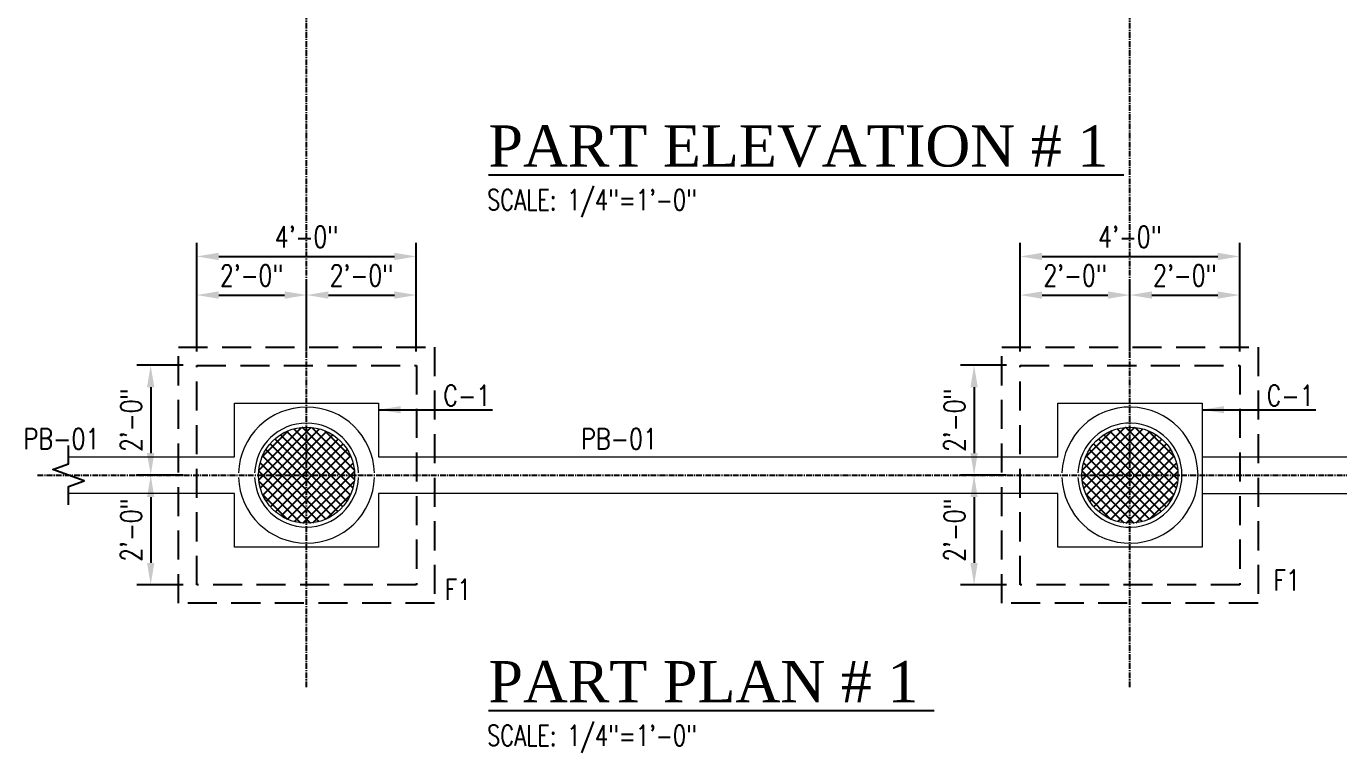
# Model space of a CAD drawing. Header units: inches. Extents: x 295786 to 300745, y 68261 to 70432.
# Drawn here: x 298706.9 to 298993.8, y 69127.7 to 69286.5 of the extents above; entities that cross this region are included whole.
import ezdxf

# ---------------------------------------------------------------- set-up
doc = ezdxf.new("R2010")
doc.units = ezdxf.units.IN
doc.header["$MEASUREMENT"] = 0
doc.linetypes.add('CENTER', pattern=[2, 1.25, -0.25, 0.25, -0.25])
doc.linetypes.add('HIDDEN', pattern=[9.525, 6.35, -3.175])
for name, color, linetype in [('A-TYP-BEAM', 3, 'Continuous'), ('A-TYP-BEAM TEXT', 2, 'Continuous'), ('A-TYP-DIM', 1, 'Continuous'), ('A-TYP-H-TEXT', 2, 'Continuous'), ('arch-elevation-1', 2, 'Continuous'), ('arch-elevation-2', 52, 'Continuous'), ('FOOTING', 4, 'Continuous'), ('GRID', 8, 'Continuous'), ('LAYER5', 5, 'Continuous')]:
    doc.layers.add(name, color=color, linetype=linetype)
doc.styles.add('HADINGS', font='times.ttf')
doc.styles.add('rizwan', font='romans.shx', dxfattribs={"width": 0.75})
doc.styles.add('STYLE4', font='romans.shx')
doc.dimstyles.new('STYLE-64', dxfattribs={"dimscale": 64, "dimtxt": 0.09375, "dimasz": 0.09375, "dimexe": 0.0625, "dimexo": 0.0625, "dimgap": 0.03125, "dimtad": 1, "dimzin": 3, "dimdsep": 46, "dimlunit": 4, "dimtxsty": 'rizwan', "dimcen": 0.125, "dimdle": 4, "dimclrd": 1, "dimclre": 1, "dimclrt": 2, "dimadec": 0, "dimazin": 0, "dimtfac": 0.5, "dimtix": 1, "dimtmove": 2, "dimatfit": 3, "dimfxl": 0, "dimfrac": 1, "dimtolj": 1, "dimtzin": 3, "dimarcsym": 0})

# ---------------------------------------------------------------- blocks, each defined once
blk = doc.blocks.new('*D182')
at = {"layer": 'A-TYP-DIM', "color": 1, "lineweight": -2, "ltscale": 1.5, "transparency": 16777216}
for p, q in [((298744.14, 69215.41), (298744.14, 69230.77)), ((298768.14, 69215.41), (298768.14, 69230.77)), ((298748.94, 69227.77), (298763.34, 69227.77))]:
    blk.add_line(p, q, dxfattribs=at)
at = {"layer": 'A-TYP-DIM', "color": 1, "ltscale": 1.5, "transparency": 16777216}
for points in [[(298748.94, 69228.57), (298748.94, 69226.97), (298744.14, 69227.77)], [(298763.34, 69228.57), (298763.34, 69226.97), (298768.14, 69227.77)]]:
    blk.add_solid(points, dxfattribs=at)
at = {"layer": 'Defpoints', "color": 0, "ltscale": 1.5, "transparency": 16777216}
for p in [(298768.14, 69227.77), (298744.14, 69212.41), (298768.14, 69212.41)]:
    blk.add_point(p, dxfattribs=at)
at = {"layer": 'A-TYP-DIM', "color": 2, "ltscale": 1.5, "transparency": 16777216, "insert": (298756.14, 69232.06), "char_height": 4.688, "attachment_point": 5, "style": 'rizwan'}
blk.add_mtext('\\A1;2\'-0"', dxfattribs=at)
blk = doc.blocks.new('*D183')
at = {"layer": 'A-TYP-DIM', "color": 1, "lineweight": -2, "ltscale": 1.5, "transparency": 16777216}
for p, q in [((298768.14, 69215.41), (298768.14, 69230.77)), ((298792.14, 69215.41), (298792.14, 69230.77)), ((298772.94, 69227.77), (298787.34, 69227.77))]:
    blk.add_line(p, q, dxfattribs=at)
at = {"layer": 'A-TYP-DIM', "color": 1, "ltscale": 1.5, "transparency": 16777216}
for points in [[(298772.94, 69228.57), (298772.94, 69226.97), (298768.14, 69227.77)], [(298787.34, 69228.57), (298787.34, 69226.97), (298792.14, 69227.77)]]:
    blk.add_solid(points, dxfattribs=at)
at = {"layer": 'Defpoints', "color": 0, "ltscale": 1.5, "transparency": 16777216}
for p in [(298792.14, 69227.77), (298768.14, 69212.41), (298792.14, 69212.41)]:
    blk.add_point(p, dxfattribs=at)
at = {"layer": 'A-TYP-DIM', "color": 2, "ltscale": 1.5, "transparency": 16777216, "insert": (298780.14, 69232.06), "char_height": 4.688, "attachment_point": 5, "style": 'rizwan'}
blk.add_mtext('\\A1;2\'-0"', dxfattribs=at)
blk = doc.blocks.new('*D184')
at = {"layer": 'A-TYP-DIM', "color": 1, "lineweight": -2, "ltscale": 1.5, "transparency": 16777216}
for p, q in [((298744.14, 69215.41), (298744.14, 69239.21)), ((298792.14, 69215.41), (298792.14, 69239.21)), ((298748.94, 69236.21), (298787.34, 69236.21))]:
    blk.add_line(p, q, dxfattribs=at)
at = {"layer": 'A-TYP-DIM', "color": 1, "ltscale": 1.5, "transparency": 16777216}
for points in [[(298748.94, 69237.01), (298748.94, 69235.41), (298744.14, 69236.21)], [(298787.34, 69237.01), (298787.34, 69235.41), (298792.14, 69236.21)]]:
    blk.add_solid(points, dxfattribs=at)
at = {"layer": 'Defpoints', "color": 0, "ltscale": 1.5, "transparency": 16777216}
for p in [(298792.14, 69236.21), (298744.14, 69212.41), (298792.14, 69212.41)]:
    blk.add_point(p, dxfattribs=at)
at = {"layer": 'A-TYP-DIM', "color": 2, "ltscale": 1.5, "transparency": 16777216, "insert": (298768.14, 69240.5), "char_height": 4.688, "attachment_point": 5, "style": 'rizwan'}
blk.add_mtext('\\A1;4\'-0"', dxfattribs=at)
blk = doc.blocks.new('*D185')
at = {"layer": 'A-TYP-DIM', "color": 1, "lineweight": -2, "ltscale": 1.5, "transparency": 16777216}
for p, q in [((298741.14, 69212.41), (298731.07, 69212.41)), ((298734.07, 69207.61), (298734.07, 69193.21)), ((298741.14, 69188.41), (298731.07, 69188.41))]:
    blk.add_line(p, q, dxfattribs=at)
at = {"layer": 'A-TYP-DIM', "color": 1, "ltscale": 1.5, "transparency": 16777216}
for points in [[(298733.27, 69207.61), (298734.87, 69207.61), (298734.07, 69212.41)], [(298733.27, 69193.21), (298734.87, 69193.21), (298734.07, 69188.41)]]:
    blk.add_solid(points, dxfattribs=at)
at = {"layer": 'Defpoints', "color": 0, "ltscale": 1.5, "transparency": 16777216}
for p in [(298744.14, 69212.41), (298734.07, 69188.41), (298744.14, 69188.41)]:
    blk.add_point(p, dxfattribs=at)
at = {"layer": 'A-TYP-DIM', "color": 2, "ltscale": 1.5, "transparency": 16777216, "insert": (298729.78, 69200.41), "char_height": 4.688, "attachment_point": 5, "rotation": 90, "style": 'rizwan'}
blk.add_mtext('\\A1;2\'-0"', dxfattribs=at)
blk = doc.blocks.new('*D186')
at = {"layer": 'A-TYP-DIM', "color": 1, "lineweight": -2, "ltscale": 1.5, "transparency": 16777216}
for p, q in [((298741.14, 69188.41), (298731.07, 69188.41)), ((298734.07, 69183.61), (298734.07, 69169.21)), ((298741.14, 69164.41), (298731.07, 69164.41))]:
    blk.add_line(p, q, dxfattribs=at)
at = {"layer": 'A-TYP-DIM', "color": 1, "ltscale": 1.5, "transparency": 16777216}
for points in [[(298733.27, 69183.61), (298734.87, 69183.61), (298734.07, 69188.41)], [(298733.27, 69169.21), (298734.87, 69169.21), (298734.07, 69164.41)]]:
    blk.add_solid(points, dxfattribs=at)
at = {"layer": 'Defpoints', "color": 0, "ltscale": 1.5, "transparency": 16777216}
for p in [(298744.14, 69188.41), (298734.07, 69164.41), (298744.14, 69164.41)]:
    blk.add_point(p, dxfattribs=at)
at = {"layer": 'A-TYP-DIM', "color": 2, "ltscale": 1.5, "transparency": 16777216, "insert": (298729.78, 69176.41), "char_height": 4.688, "attachment_point": 5, "rotation": 90, "style": 'rizwan'}
blk.add_mtext('\\A1;2\'-0"', dxfattribs=at)
blk = doc.blocks.new('*D145')
at = {"layer": 'A-TYP-DIM', "color": 1, "lineweight": -2, "ltscale": 1.5, "transparency": 16777216}
for p, q in [((298924.14, 69215.41), (298924.14, 69230.77)), ((298948.14, 69215.41), (298948.14, 69230.77)), ((298928.94, 69227.77), (298943.34, 69227.77))]:
    blk.add_line(p, q, dxfattribs=at)
at = {"layer": 'A-TYP-DIM', "color": 1, "ltscale": 1.5, "transparency": 16777216}
for points in [[(298928.94, 69228.57), (298928.94, 69226.97), (298924.14, 69227.77)], [(298943.34, 69228.57), (298943.34, 69226.97), (298948.14, 69227.77)]]:
    blk.add_solid(points, dxfattribs=at)
at = {"layer": 'Defpoints', "color": 0, "ltscale": 1.5, "transparency": 16777216}
for p in [(298948.14, 69227.77), (298924.14, 69212.41), (298948.14, 69212.41)]:
    blk.add_point(p, dxfattribs=at)
at = {"layer": 'A-TYP-DIM', "color": 2, "ltscale": 1.5, "transparency": 16777216, "insert": (298936.14, 69232.06), "char_height": 4.688, "attachment_point": 5, "style": 'rizwan'}
blk.add_mtext('\\A1;2\'-0"', dxfattribs=at)
blk = doc.blocks.new('*D146')
at = {"layer": 'A-TYP-DIM', "color": 1, "lineweight": -2, "ltscale": 1.5, "transparency": 16777216}
for p, q in [((298948.14, 69215.41), (298948.14, 69230.77)), ((298972.14, 69215.41), (298972.14, 69230.77)), ((298952.94, 69227.77), (298967.34, 69227.77))]:
    blk.add_line(p, q, dxfattribs=at)
at = {"layer": 'A-TYP-DIM', "color": 1, "ltscale": 1.5, "transparency": 16777216}
for points in [[(298952.94, 69228.57), (298952.94, 69226.97), (298948.14, 69227.77)], [(298967.34, 69228.57), (298967.34, 69226.97), (298972.14, 69227.77)]]:
    blk.add_solid(points, dxfattribs=at)
at = {"layer": 'Defpoints', "color": 0, "ltscale": 1.5, "transparency": 16777216}
for p in [(298972.14, 69227.77), (298948.14, 69212.41), (298972.14, 69212.41)]:
    blk.add_point(p, dxfattribs=at)
at = {"layer": 'A-TYP-DIM', "color": 2, "ltscale": 1.5, "transparency": 16777216, "insert": (298960.14, 69232.06), "char_height": 4.688, "attachment_point": 5, "style": 'rizwan'}
blk.add_mtext('\\A1;2\'-0"', dxfattribs=at)
blk = doc.blocks.new('*D147')
at = {"layer": 'A-TYP-DIM', "color": 1, "lineweight": -2, "ltscale": 1.5, "transparency": 16777216}
for p, q in [((298924.14, 69215.41), (298924.14, 69239.21)), ((298972.14, 69215.41), (298972.14, 69239.21)), ((298928.94, 69236.21), (298967.34, 69236.21))]:
    blk.add_line(p, q, dxfattribs=at)
at = {"layer": 'A-TYP-DIM', "color": 1, "ltscale": 1.5, "transparency": 16777216}
for points in [[(298928.94, 69237.01), (298928.94, 69235.41), (298924.14, 69236.21)], [(298967.34, 69237.01), (298967.34, 69235.41), (298972.14, 69236.21)]]:
    blk.add_solid(points, dxfattribs=at)
at = {"layer": 'Defpoints', "color": 0, "ltscale": 1.5, "transparency": 16777216}
for p in [(298972.14, 69236.21), (298924.14, 69212.41), (298972.14, 69212.41)]:
    blk.add_point(p, dxfattribs=at)
at = {"layer": 'A-TYP-DIM', "color": 2, "ltscale": 1.5, "transparency": 16777216, "insert": (298948.14, 69240.5), "char_height": 4.688, "attachment_point": 5, "style": 'rizwan'}
blk.add_mtext('\\A1;4\'-0"', dxfattribs=at)
blk = doc.blocks.new('*D148')
at = {"layer": 'A-TYP-DIM', "color": 1, "lineweight": -2, "ltscale": 1.5, "transparency": 16777216}
for p, q in [((298921.14, 69212.41), (298911.07, 69212.41)), ((298914.07, 69207.61), (298914.07, 69193.21)), ((298921.14, 69188.41), (298911.07, 69188.41))]:
    blk.add_line(p, q, dxfattribs=at)
at = {"layer": 'A-TYP-DIM', "color": 1, "ltscale": 1.5, "transparency": 16777216}
for points in [[(298913.27, 69207.61), (298914.87, 69207.61), (298914.07, 69212.41)], [(298913.27, 69193.21), (298914.87, 69193.21), (298914.07, 69188.41)]]:
    blk.add_solid(points, dxfattribs=at)
at = {"layer": 'Defpoints', "color": 0, "ltscale": 1.5, "transparency": 16777216}
for p in [(298924.14, 69212.41), (298914.07, 69188.41), (298924.14, 69188.41)]:
    blk.add_point(p, dxfattribs=at)
at = {"layer": 'A-TYP-DIM', "color": 2, "ltscale": 1.5, "transparency": 16777216, "insert": (298909.78, 69200.41), "char_height": 4.688, "attachment_point": 5, "rotation": 90, "style": 'rizwan'}
blk.add_mtext('\\A1;2\'-0"', dxfattribs=at)
blk = doc.blocks.new('*D149')
at = {"layer": 'A-TYP-DIM', "color": 1, "lineweight": -2, "ltscale": 1.5, "transparency": 16777216}
for p, q in [((298921.14, 69188.41), (298911.07, 69188.41)), ((298914.07, 69183.61), (298914.07, 69169.21)), ((298921.14, 69164.41), (298911.07, 69164.41))]:
    blk.add_line(p, q, dxfattribs=at)
at = {"layer": 'A-TYP-DIM', "color": 1, "ltscale": 1.5, "transparency": 16777216}
for points in [[(298913.27, 69183.61), (298914.87, 69183.61), (298914.07, 69188.41)], [(298913.27, 69169.21), (298914.87, 69169.21), (298914.07, 69164.41)]]:
    blk.add_solid(points, dxfattribs=at)
at = {"layer": 'Defpoints', "color": 0, "ltscale": 1.5, "transparency": 16777216}
for p in [(298924.14, 69188.41), (298914.07, 69164.41), (298924.14, 69164.41)]:
    blk.add_point(p, dxfattribs=at)
at = {"layer": 'A-TYP-DIM', "color": 2, "ltscale": 1.5, "transparency": 16777216, "insert": (298909.78, 69176.41), "char_height": 4.688, "attachment_point": 5, "rotation": 90, "style": 'rizwan'}
blk.add_mtext('\\A1;2\'-0"', dxfattribs=at)

msp = doc.modelspace()

# ---------------------------------------------------------------- hatches: boundary and pattern name
at = {"layer": 'arch-elevation-1'}
h = msp.add_hatch(dxfattribs=at)
h.set_pattern_fill('ANSI37', color=1, scale=12, style=0)
h.set_pattern_definition([(45, (-417192.294, -300334.0296), (-1.0606601718, 1.0606601718), []), (135, (-417192.294, -300334.0296), (-1.0606601718, -1.0606601718), [])])
edge = h.paths.add_edge_path()
edge.add_arc((298768.14307087, 69188.40527504), 10.5, 0, 360)
h = msp.add_hatch(dxfattribs=at)
h.set_pattern_fill('ANSI37', color=1, scale=12, style=0)
h.set_pattern_definition([(45, (-417012.294, -300334.0296), (-1.0606601718, 1.0606601718), []), (135, (-417012.294, -300334.0296), (-1.0606601718, -1.0606601718), [])])
edge = h.paths.add_edge_path()
edge.add_arc((298948.14307087, 69188.40527503), 10.5, 0, 360)

# ---------------------------------------------------------------- linework, layer by layer
at = {"layer": 'A-TYP-BEAM', "color": 1, "linetype": 'Continuous'}
msp.add_lwpolyline([(298716.08071521, 69181.90527504), (298716.08071521, 69185.90527504), (298719.51506199, 69187.15527504), (298712.64636844, 69189.65527504), (298716.08071521, 69190.90527504), (298716.08071521, 69194.90527504)], dxfattribs=at)
at = {"layer": 'arch-elevation-2', "lineweight": 0}
for points in [[(298716.08071521, 69192.40527504), (298752.39307087, 69192.40527504), (298752.39307087, 69204.15527504), (298783.89307087, 69204.15527504), (298783.89307087, 69192.40527504), (298932.39307087, 69192.40527504), (298932.39307087, 69204.15527503), (298963.89307087, 69204.15527503), (298963.89307087, 69172.65527503), (298932.39307087, 69172.65527503), (298932.39307087, 69184.40527504), (298783.89307087, 69184.40527504), (298783.89307087, 69172.65527504), (298752.39307087, 69172.65527504), (298752.39307087, 69184.40527504), (298716.08071521, 69184.40527504)], [(298963.89307087, 69192.40527503), (299112.39307087, 69192.40527503)], [(298963.89307087, 69184.40527503), (299112.39307087, 69184.40527503)]]:
    msp.add_lwpolyline(points, dxfattribs=at)
for centre, radius, start, end in [((298768.14307087, 69188.40527504), 14.875, 1.9262714072, 178.0737285928), ((298948.14307087, 69188.40527503), 14.875, 181.9262714072, 178.0737285928), ((298768.14307087, 69188.40527504), 11.375, 2.5193075206, 177.4806924794), ((298948.14307087, 69188.40527503), 11.375, 182.5193075206, 177.4806924794), ((298768.14307087, 69188.40527504), 14.875, 181.9262714105, 358.0737285895), ((298768.14307087, 69188.40527504), 11.375, 182.5193075206, 357.4806924794)]:
    msp.add_arc(centre, radius, start, end, dxfattribs=at)
at = {"layer": 'FOOTING', "color": 1, "linetype": 'HIDDEN'}
for points in [[(298740.14307087, 69216.40527503), (298796.14307087, 69216.40527503), (298796.14307087, 69160.40527504), (298740.14307087, 69160.40527504)], [(298920.14307087, 69216.40527503), (298976.14307087, 69216.40527503), (298976.14307087, 69160.40527504), (298920.14307087, 69160.40527504)], [(298744.14307087, 69212.40527503), (298792.14307087, 69212.40527503), (298792.14307087, 69164.40527504), (298744.14307087, 69164.40527504)], [(298924.14307087, 69212.40527503), (298972.14307087, 69212.40527503), (298972.14307087, 69164.40527504), (298924.14307087, 69164.40527504)]]:
    msp.add_lwpolyline(points, close=True, dxfattribs=at)
at = {"layer": 'GRID', "linetype": 'CENTER'}
for p, q in [((298768.14307087, 69142.02855427), (298768.14307088, 69551.1496211)), ((298948.14307087, 69142.02855427), (298948.14307088, 69551.1496211)), ((298709.33118035, 69188.40527504), (299360.20542653, 69188.40527504))]:
    msp.add_line(p, q, dxfattribs=at)
at = {"layer": 'LAYER5', "lineweight": 0}
for centre in [(298768.14307087, 69188.40527504), (298948.14307087, 69188.40527503)]:
    msp.add_circle(centre, 10.5, dxfattribs=at)

# ---------------------------------------------------------------- texts
at = {"layer": 'A-TYP-BEAM TEXT', "style": 'STYLE4', "width": 0.8}
for s, p in [('C-1', (298798.01472676, 69203.55402716)), ('C-1', (298978.01472676, 69203.55402715)), ('PB-01', (298706.25124903, 69194.10725412)), ('PB-01', (298828.13854513, 69194.10725412)), ('F1', (298979.47970322, 69163.17228876)), ('F1', (298798.30270636, 69161.17228876))]:
    msp.add_text(s, height=4.5, dxfattribs=at).set_placement(p)
at = {"layer": 'A-TYP-H-TEXT', "color": 5, "style": 'HADINGS'}
for s, p in [('%%UPART ELEVATION # 1 ', (298807.89444942, 69255.86664354)), ('%%UPART PLAN # 1 ', (298807.89444942, 69138.7642578))]:
    msp.add_text(s, height=9, dxfattribs=at).set_placement(p)
at = {"layer": 'A-TYP-H-TEXT', "style": 'rizwan', "width": 0.75}
for p in [(298807.59932549, 69246.31864892), (298807.59932549, 69129.21626318)]:
    msp.add_text('SCALE: 1/4"=1\'-0"', height=4.5, dxfattribs=at).set_placement(p)

# ---------------------------------------------------------------- dimensions: what is measured, and where the dimension line sits
at = {"layer": 'A-TYP-DIM', "ltscale": 1.5}
for base, p1, p2, picture, middle in [((298792.14307087, 69236.20948736), (298744.14307087, 69212.40527503), (298792.14307087, 69212.40527503), '*D184', (298768.14307087, 69240.49966593)), ((298972.14307087, 69236.20948736), (298924.14307087, 69212.40527503), (298972.14307087, 69212.40527503), '*D147', (298948.14307087, 69240.49966593)), ((298768.14307087, 69227.76510433), (298744.14307087, 69212.40527503), (298768.14307087, 69212.40527503), '*D182', (298756.14307087, 69232.0552829)), ((298792.14307087, 69227.76510433), (298768.14307087, 69212.40527503), (298792.14307087, 69212.40527503), '*D183', (298780.14307087, 69232.0552829)), ((298948.14307087, 69227.76510433), (298924.14307087, 69212.40527503), (298948.14307087, 69212.40527503), '*D145', (298936.14307087, 69232.0552829)), ((298972.14307087, 69227.76510433), (298948.14307087, 69212.40527503), (298972.14307087, 69212.40527503), '*D146', (298960.14307087, 69232.0552829))]:
    dim = msp.add_linear_dim(base=base, p1=p1, p2=p2, dimstyle='STYLE-64', override={"dimscale": 48, "dimtxt": 0.097656, "dimasz": 0.1, "dimtmove": 0, "dimatfit": 2}, dxfattribs=at)
    dim.commit()
    dim.dimension.update_dxf_attribs({"geometry": picture, "text_midpoint": middle})
for base, p1, p2, picture, middle in [((298734.0723065, 69188.40527504), (298744.14307087, 69212.40527503), (298744.14307087, 69188.40527504), '*D185', (298729.78212793, 69200.40527504)), ((298914.0723065, 69188.40527503), (298924.14307087, 69212.40527503), (298924.14307087, 69188.40527503), '*D148', (298909.78212793, 69200.40527503)), ((298734.0723065, 69164.40527504), (298744.14307087, 69188.40527504), (298744.14307087, 69164.40527504), '*D186', (298729.78212793, 69176.40527504)), ((298914.0723065, 69164.40527504), (298924.14307087, 69188.40527503), (298924.14307087, 69164.40527504), '*D149', (298909.78212793, 69176.40527504))]:
    dim = msp.add_linear_dim(base=base, p1=p1, p2=p2, angle=90, dimstyle='STYLE-64', override={"dimscale": 48, "dimtxt": 0.097656, "dimasz": 0.1, "dimtmove": 0, "dimatfit": 2}, dxfattribs=at)
    dim.commit()
    dim.dimension.update_dxf_attribs({"geometry": picture, "text_midpoint": middle})

# ---------------------------------------------------------------- leaders
for points in [[(298783.89307087, 69202.70348327), (298808.77010243, 69202.70348327)], [(298963.89307087, 69202.70348326), (298988.77010243, 69202.70348326)]]:
    msp.add_leader(points, dimstyle='STYLE-64', override={"dimscale": 48, "dimtxt": 0.097656, "dimasz": 0.1, "dimtmove": 0, "dimatfit": 2}, dxfattribs=at)

doc.saveas('drawing.dxf')
